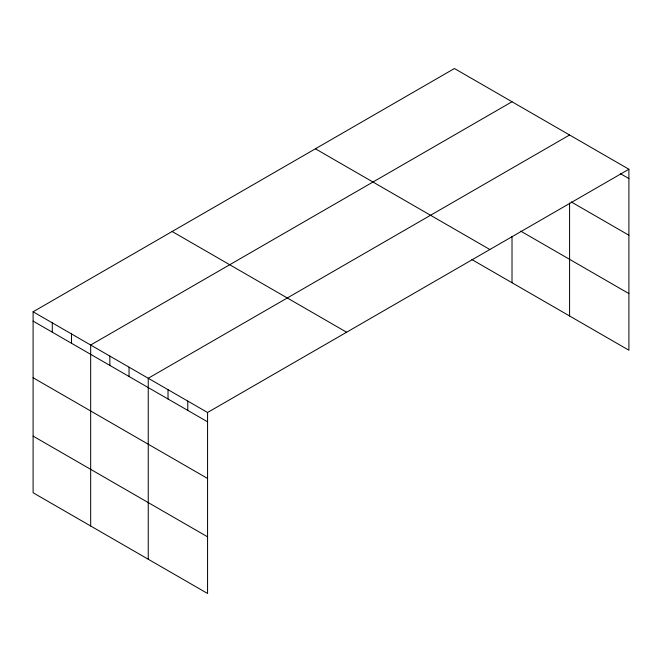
<?xml version="1.0" encoding="UTF-8"?>
<svg xmlns="http://www.w3.org/2000/svg" width="662" height="662" viewBox="0 0 662 662"><rect width="100%" height="100%" fill="white"/><g stroke="black" fill="none" stroke-linecap="round" stroke-linejoin="round"><path stroke-width="0.99" d="M33.1 311.777L207.562 412.5L207.562 593.483L33.1 492.76L33.1 311.777L454.438 68.517L628.9 169.24L628.9 350.223L471.89 259.57M512.016 101.758L90.669 345.018L90.669 526M569.585 134.998L148.247 378.259L148.247 559.233M207.562 412.5L628.9 169.24M620.302 173.601L628.9 178.566M571.306 201.96L628.9 235.217M520.737 231.129L628.9 293.58M315.402 148.793L489.855 249.516M172.145 231.501L346.598 332.225M33.1 321.103L207.562 421.826M33.1 377.745L207.562 478.469M33.1 436.109L207.562 536.832M569.585 203.019L569.585 315.981M512.016 236.392L512.016 282.74M187.785 401.089L187.785 410.415M168.016 389.67L168.016 398.996M129.057 367.178L129.057 376.504M109.859 356.098L109.859 365.424M71.479 333.938L71.479 343.264M52.29 322.857L52.29 332.183"/></g></svg>
